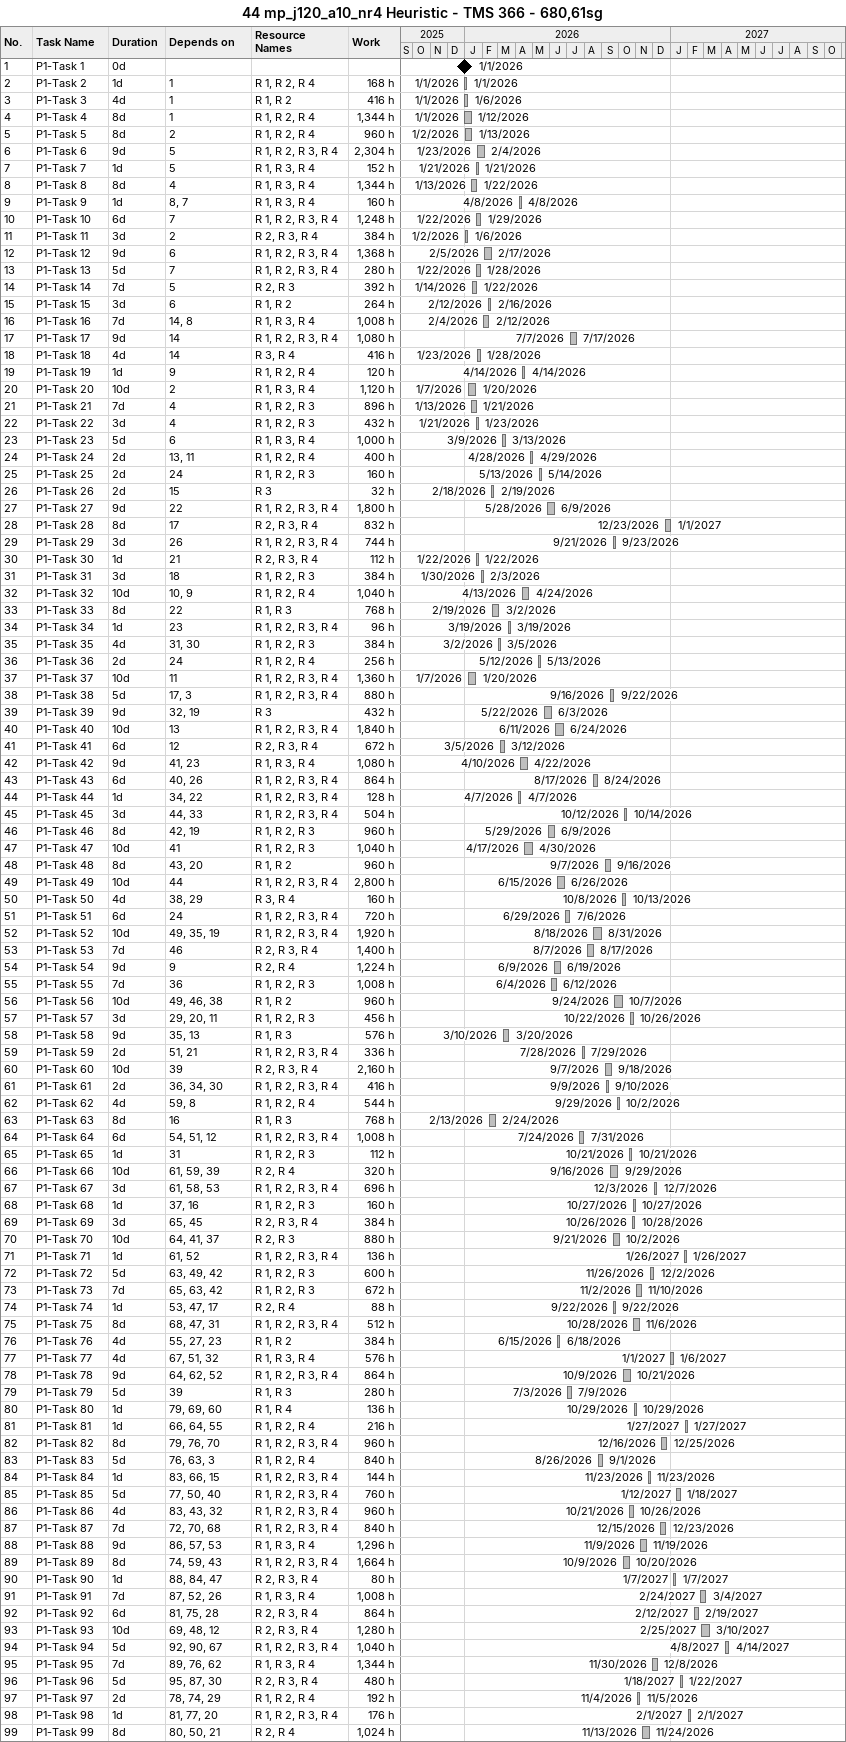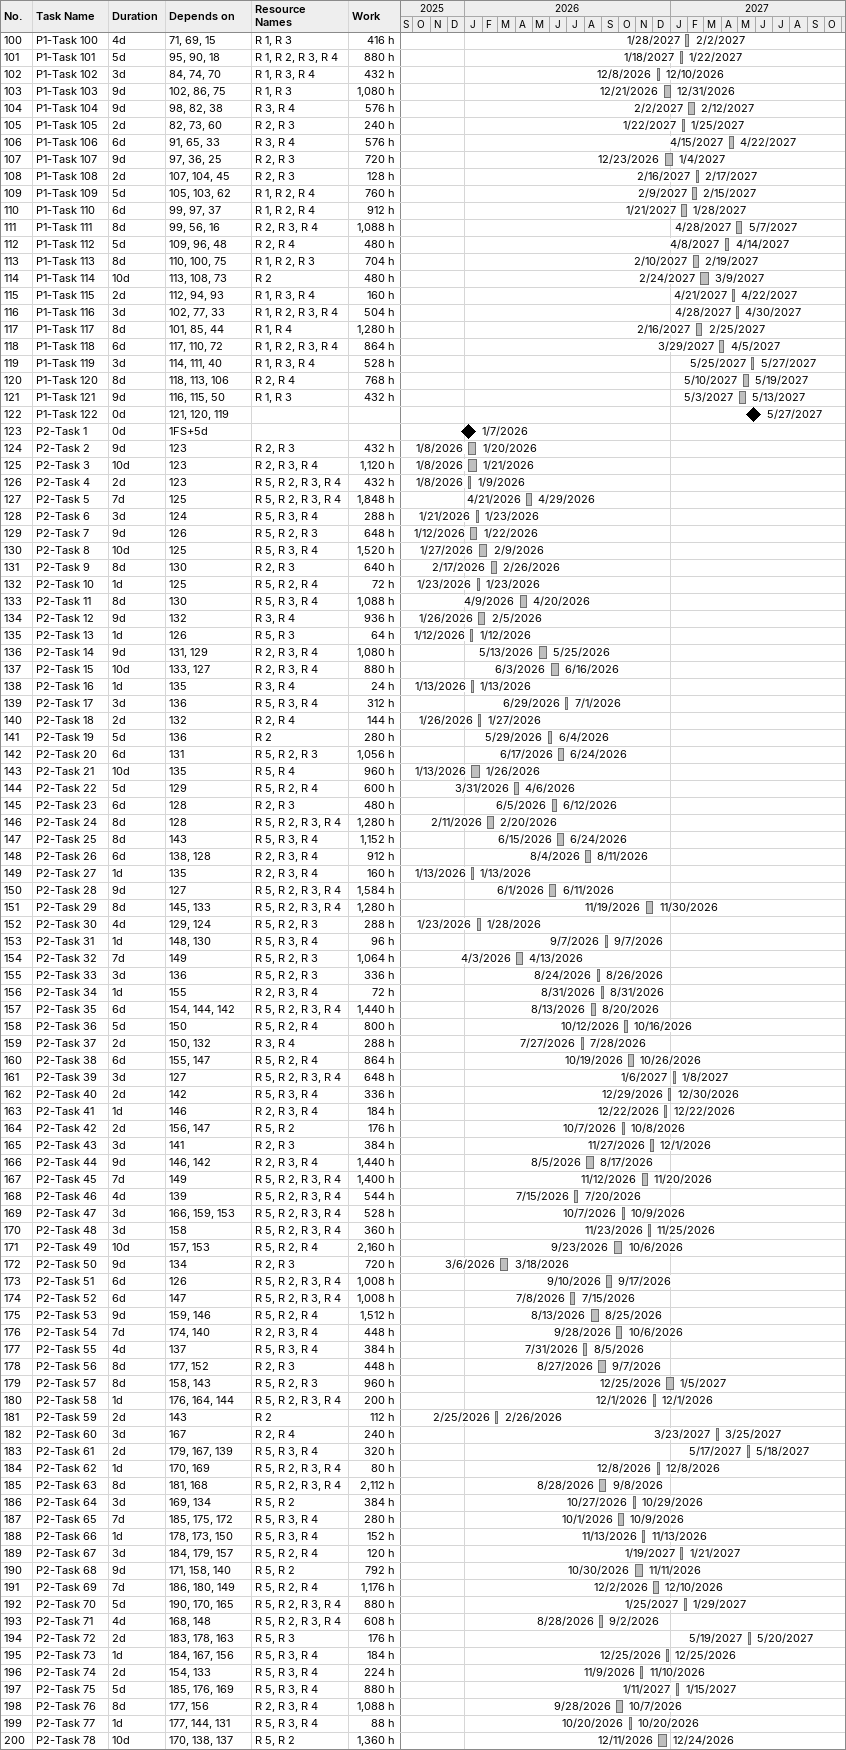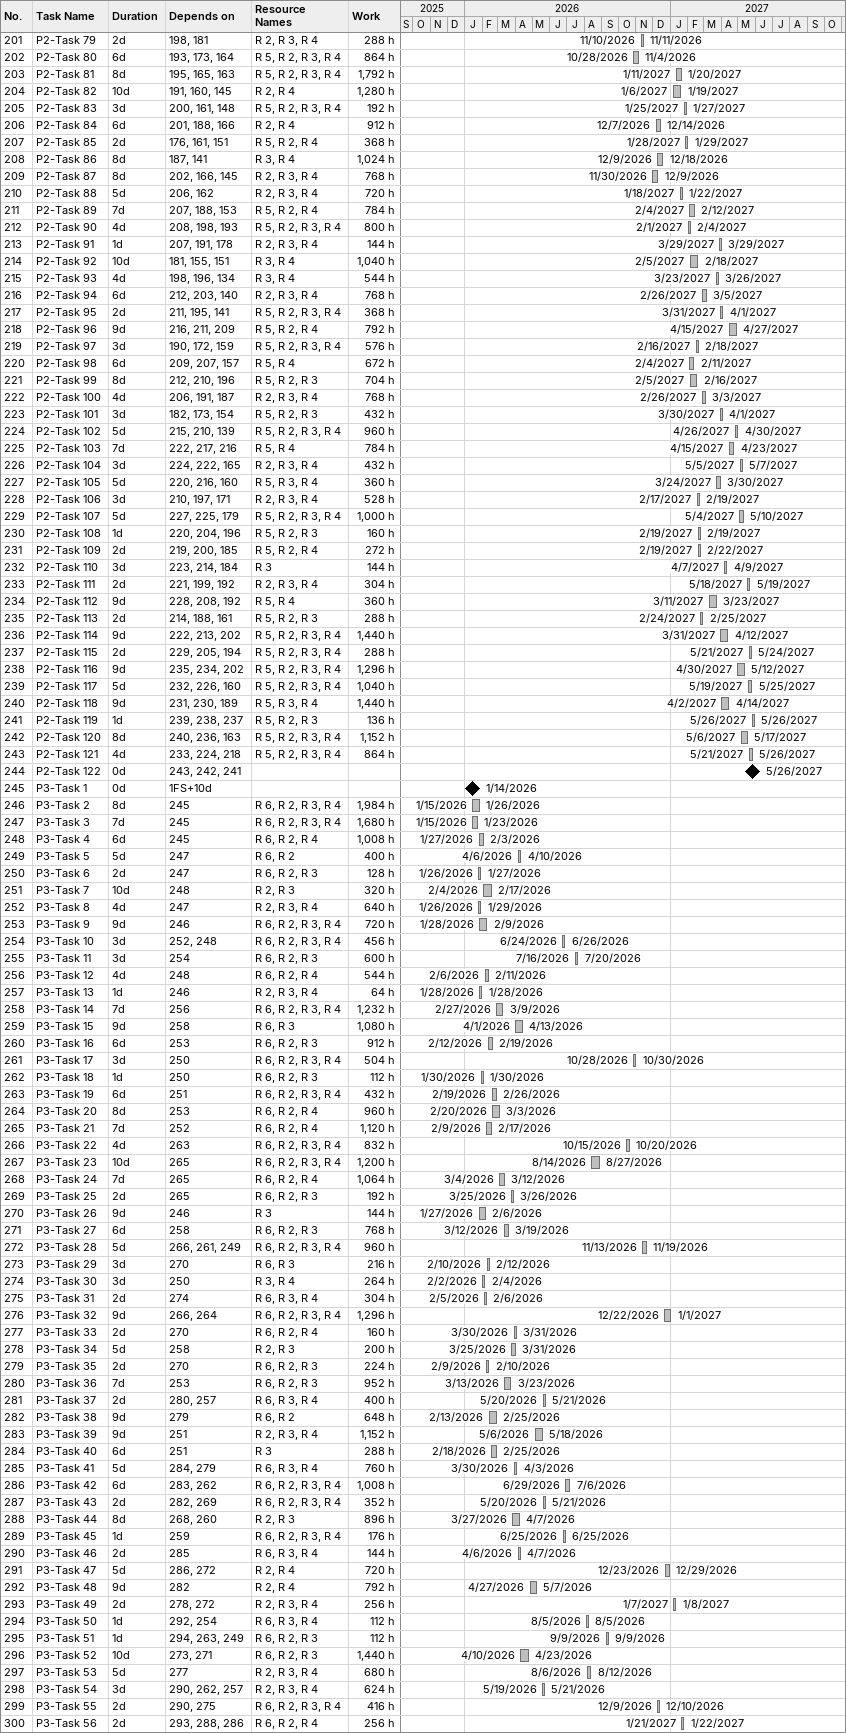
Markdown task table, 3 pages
44 mp_j120_a10_nr4 Heuristic - TMS 366 - 680,61sg

| ID | Task | Duration | Start | Finish | Predecessors | Resources | Work (h) |
|---|---|---|---|---|---|---|---|
| 1 | P1-Task 1 | 0d | 2026-01-01 | 2026-01-01 |  |  |  |
| 2 | P1-Task 2 | 1d | 2026-01-01 | 2026-01-01 | 1 | R 1, R 2, R 4 | 168 |
| 3 | P1-Task 3 | 4d | 2026-01-01 | 2026-01-06 | 1 | R 1, R 2 | 416 |
| 4 | P1-Task 4 | 8d | 2026-01-01 | 2026-01-12 | 1 | R 1, R 2, R 4 | 1344 |
| 5 | P1-Task 5 | 8d | 2026-01-02 | 2026-01-13 | 2 | R 1, R 2, R 4 | 960 |
| 6 | P1-Task 6 | 9d | 2026-01-23 | 2026-02-04 | 5 | R 1, R 2, R 3, R 4 | 2304 |
| 7 | P1-Task 7 | 1d | 2026-01-21 | 2026-01-21 | 5 | R 1, R 3, R 4 | 152 |
| 8 | P1-Task 8 | 8d | 2026-01-13 | 2026-01-22 | 4 | R 1, R 3, R 4 | 1344 |
| 9 | P1-Task 9 | 1d | 2026-04-08 | 2026-04-08 | 8, 7 | R 1, R 3, R 4 | 160 |
| 10 | P1-Task 10 | 6d | 2026-01-22 | 2026-01-29 | 7 | R 1, R 2, R 3, R 4 | 1248 |
| 11 | P1-Task 11 | 3d | 2026-01-02 | 2026-01-06 | 2 | R 2, R 3, R 4 | 384 |
| 12 | P1-Task 12 | 9d | 2026-02-05 | 2026-02-17 | 6 | R 1, R 2, R 3, R 4 | 1368 |
| 13 | P1-Task 13 | 5d | 2026-01-22 | 2026-01-28 | 7 | R 1, R 2, R 3, R 4 | 280 |
| 14 | P1-Task 14 | 7d | 2026-01-14 | 2026-01-22 | 5 | R 2, R 3 | 392 |
| 15 | P1-Task 15 | 3d | 2026-02-12 | 2026-02-16 | 6 | R 1, R 2 | 264 |
| 16 | P1-Task 16 | 7d | 2026-02-04 | 2026-02-12 | 14, 8 | R 1, R 3, R 4 | 1008 |
| 17 | P1-Task 17 | 9d | 2026-07-07 | 2026-07-17 | 14 | R 1, R 2, R 3, R 4 | 1080 |
| 18 | P1-Task 18 | 4d | 2026-01-23 | 2026-01-28 | 14 | R 3, R 4 | 416 |
| 19 | P1-Task 19 | 1d | 2026-04-14 | 2026-04-14 | 9 | R 1, R 2, R 4 | 120 |
| 20 | P1-Task 20 | 10d | 2026-01-07 | 2026-01-20 | 2 | R 1, R 3, R 4 | 1120 |
| 21 | P1-Task 21 | 7d | 2026-01-13 | 2026-01-21 | 4 | R 1, R 2, R 3 | 896 |
| 22 | P1-Task 22 | 3d | 2026-01-21 | 2026-01-23 | 4 | R 1, R 2, R 3 | 432 |
| 23 | P1-Task 23 | 5d | 2026-03-09 | 2026-03-13 | 6 | R 1, R 3, R 4 | 1000 |
| 24 | P1-Task 24 | 2d | 2026-04-28 | 2026-04-29 | 13, 11 | R 1, R 2, R 4 | 400 |
| 25 | P1-Task 25 | 2d | 2026-05-13 | 2026-05-14 | 24 | R 1, R 2, R 3 | 160 |
| 26 | P1-Task 26 | 2d | 2026-02-18 | 2026-02-19 | 15 | R 3 | 32 |
| 27 | P1-Task 27 | 9d | 2026-05-28 | 2026-06-09 | 22 | R 1, R 2, R 3, R 4 | 1800 |
| 28 | P1-Task 28 | 8d | 2026-12-23 | 2027-01-01 | 17 | R 2, R 3, R 4 | 832 |
| 29 | P1-Task 29 | 3d | 2026-09-21 | 2026-09-23 | 26 | R 1, R 2, R 3, R 4 | 744 |
| 30 | P1-Task 30 | 1d | 2026-01-22 | 2026-01-22 | 21 | R 2, R 3, R 4 | 112 |
| 31 | P1-Task 31 | 3d | 2026-01-30 | 2026-02-03 | 18 | R 1, R 2, R 3 | 384 |
| 32 | P1-Task 32 | 10d | 2026-04-13 | 2026-04-24 | 10, 9 | R 1, R 2, R 4 | 1040 |
| 33 | P1-Task 33 | 8d | 2026-02-19 | 2026-03-02 | 22 | R 1, R 3 | 768 |
| 34 | P1-Task 34 | 1d | 2026-03-19 | 2026-03-19 | 23 | R 1, R 2, R 3, R 4 | 96 |
| 35 | P1-Task 35 | 4d | 2026-03-02 | 2026-03-05 | 31, 30 | R 1, R 2, R 3 | 384 |
| 36 | P1-Task 36 | 2d | 2026-05-12 | 2026-05-13 | 24 | R 1, R 2, R 4 | 256 |
| 37 | P1-Task 37 | 10d | 2026-01-07 | 2026-01-20 | 11 | R 1, R 2, R 3, R 4 | 1360 |
| 38 | P1-Task 38 | 5d | 2026-09-16 | 2026-09-22 | 17, 3 | R 1, R 2, R 3, R 4 | 880 |
| 39 | P1-Task 39 | 9d | 2026-05-22 | 2026-06-03 | 32, 19 | R 3 | 432 |
| 40 | P1-Task 40 | 10d | 2026-06-11 | 2026-06-24 | 13 | R 1, R 2, R 3, R 4 | 1840 |
| 41 | P1-Task 41 | 6d | 2026-03-05 | 2026-03-12 | 12 | R 2, R 3, R 4 | 672 |
| 42 | P1-Task 42 | 9d | 2026-04-10 | 2026-04-22 | 41, 23 | R 1, R 3, R 4 | 1080 |
| 43 | P1-Task 43 | 6d | 2026-08-17 | 2026-08-24 | 40, 26 | R 1, R 2, R 3, R 4 | 864 |
| 44 | P1-Task 44 | 1d | 2026-04-07 | 2026-04-07 | 34, 22 | R 1, R 2, R 3, R 4 | 128 |
| 45 | P1-Task 45 | 3d | 2026-10-12 | 2026-10-14 | 44, 33 | R 1, R 2, R 3, R 4 | 504 |
| 46 | P1-Task 46 | 8d | 2026-05-29 | 2026-06-09 | 42, 19 | R 1, R 2, R 3 | 960 |
| 47 | P1-Task 47 | 10d | 2026-04-17 | 2026-04-30 | 41 | R 1, R 2, R 3 | 1040 |
| 48 | P1-Task 48 | 8d | 2026-09-07 | 2026-09-16 | 43, 20 | R 1, R 2 | 960 |
| 49 | P1-Task 49 | 10d | 2026-06-15 | 2026-06-26 | 44 | R 1, R 2, R 3, R 4 | 2800 |
| 50 | P1-Task 50 | 4d | 2026-10-08 | 2026-10-13 | 38, 29 | R 3, R 4 | 160 |
| 51 | P1-Task 51 | 6d | 2026-06-29 | 2026-07-06 | 24 | R 1, R 2, R 3, R 4 | 720 |
| 52 | P1-Task 52 | 10d | 2026-08-18 | 2026-08-31 | 49, 35, 19 | R 1, R 2, R 3, R 4 | 1920 |
| 53 | P1-Task 53 | 7d | 2026-08-07 | 2026-08-17 | 46 | R 2, R 3, R 4 | 1400 |
| 54 | P1-Task 54 | 9d | 2026-06-09 | 2026-06-19 | 9 | R 2, R 4 | 1224 |
| 55 | P1-Task 55 | 7d | 2026-06-04 | 2026-06-12 | 36 | R 1, R 2, R 3 | 1008 |
| 56 | P1-Task 56 | 10d | 2026-09-24 | 2026-10-07 | 49, 46, 38 | R 1, R 2 | 960 |
| 57 | P1-Task 57 | 3d | 2026-10-22 | 2026-10-26 | 29, 20, 11 | R 1, R 2, R 3 | 456 |
| 58 | P1-Task 58 | 9d | 2026-03-10 | 2026-03-20 | 35, 13 | R 1, R 3 | 576 |
| 59 | P1-Task 59 | 2d | 2026-07-28 | 2026-07-29 | 51, 21 | R 1, R 2, R 3, R 4 | 336 |
| 60 | P1-Task 60 | 10d | 2026-09-07 | 2026-09-18 | 39 | R 2, R 3, R 4 | 2160 |
| 61 | P1-Task 61 | 2d | 2026-09-09 | 2026-09-10 | 36, 34, 30 | R 1, R 2, R 3, R 4 | 416 |
| 62 | P1-Task 62 | 4d | 2026-09-29 | 2026-10-02 | 59, 8 | R 1, R 2, R 4 | 544 |
| 63 | P1-Task 63 | 8d | 2026-02-13 | 2026-02-24 | 16 | R 1, R 3 | 768 |
| 64 | P1-Task 64 | 6d | 2026-07-24 | 2026-07-31 | 54, 51, 12 | R 1, R 2, R 3, R 4 | 1008 |
| 65 | P1-Task 65 | 1d | 2026-10-21 | 2026-10-21 | 31 | R 1, R 2, R 3 | 112 |
| 66 | P1-Task 66 | 10d | 2026-09-16 | 2026-09-29 | 61, 59, 39 | R 2, R 4 | 320 |
| 67 | P1-Task 67 | 3d | 2026-12-03 | 2026-12-07 | 61, 58, 53 | R 1, R 2, R 3, R 4 | 696 |
| 68 | P1-Task 68 | 1d | 2026-10-27 | 2026-10-27 | 37, 16 | R 1, R 2, R 3 | 160 |
| 69 | P1-Task 69 | 3d | 2026-10-26 | 2026-10-28 | 65, 45 | R 2, R 3, R 4 | 384 |
| 70 | P1-Task 70 | 10d | 2026-09-21 | 2026-10-02 | 64, 41, 37 | R 2, R 3 | 880 |
| 71 | P1-Task 71 | 1d | 2027-01-26 | 2027-01-26 | 61, 52 | R 1, R 2, R 3, R 4 | 136 |
| 72 | P1-Task 72 | 5d | 2026-11-26 | 2026-12-02 | 63, 49, 42 | R 1, R 2, R 3 | 600 |
| 73 | P1-Task 73 | 7d | 2026-11-02 | 2026-11-10 | 65, 63, 42 | R 1, R 2, R 3 | 672 |
| 74 | P1-Task 74 | 1d | 2026-09-22 | 2026-09-22 | 53, 47, 17 | R 2, R 4 | 88 |
| 75 | P1-Task 75 | 8d | 2026-10-28 | 2026-11-06 | 68, 47, 31 | R 1, R 2, R 3, R 4 | 512 |
| 76 | P1-Task 76 | 4d | 2026-06-15 | 2026-06-18 | 55, 27, 23 | R 1, R 2 | 384 |
| 77 | P1-Task 77 | 4d | 2027-01-01 | 2027-01-06 | 67, 51, 32 | R 1, R 3, R 4 | 576 |
| 78 | P1-Task 78 | 9d | 2026-10-09 | 2026-10-21 | 64, 62, 52 | R 1, R 2, R 3, R 4 | 864 |
| 79 | P1-Task 79 | 5d | 2026-07-03 | 2026-07-09 | 39 | R 1, R 3 | 280 |
| 80 | P1-Task 80 | 1d | 2026-10-29 | 2026-10-29 | 79, 69, 60 | R 1, R 4 | 136 |
| 81 | P1-Task 81 | 1d | 2027-01-27 | 2027-01-27 | 66, 64, 55 | R 1, R 2, R 4 | 216 |
| 82 | P1-Task 82 | 8d | 2026-12-16 | 2026-12-25 | 79, 76, 70 | R 1, R 2, R 3, R 4 | 960 |
| 83 | P1-Task 83 | 5d | 2026-08-26 | 2026-09-01 | 76, 63, 3 | R 1, R 2, R 4 | 840 |
| 84 | P1-Task 84 | 1d | 2026-11-23 | 2026-11-23 | 83, 66, 15 | R 1, R 2, R 3, R 4 | 144 |
| 85 | P1-Task 85 | 5d | 2027-01-12 | 2027-01-18 | 77, 50, 40 | R 1, R 2, R 3, R 4 | 760 |
| 86 | P1-Task 86 | 4d | 2026-10-21 | 2026-10-26 | 83, 43, 32 | R 1, R 2, R 3, R 4 | 960 |
| 87 | P1-Task 87 | 7d | 2026-12-15 | 2026-12-23 | 72, 70, 68 | R 1, R 2, R 3, R 4 | 840 |
| 88 | P1-Task 88 | 9d | 2026-11-09 | 2026-11-19 | 86, 57, 53 | R 1, R 3, R 4 | 1296 |
| 89 | P1-Task 89 | 8d | 2026-10-09 | 2026-10-20 | 74, 59, 43 | R 1, R 2, R 3, R 4 | 1664 |
| 90 | P1-Task 90 | 1d | 2027-01-07 | 2027-01-07 | 88, 84, 47 | R 2, R 3, R 4 | 80 |
| 91 | P1-Task 91 | 7d | 2027-02-24 | 2027-03-04 | 87, 52, 26 | R 1, R 3, R 4 | 1008 |
| 92 | P1-Task 92 | 6d | 2027-02-12 | 2027-02-19 | 81, 75, 28 | R 2, R 3, R 4 | 864 |
| 93 | P1-Task 93 | 10d | 2027-02-25 | 2027-03-10 | 69, 48, 12 | R 2, R 3, R 4 | 1280 |
| 94 | P1-Task 94 | 5d | 2027-04-08 | 2027-04-14 | 92, 90, 67 | R 1, R 2, R 3, R 4 | 1040 |
| 95 | P1-Task 95 | 7d | 2026-11-30 | 2026-12-08 | 89, 76, 62 | R 1, R 3, R 4 | 1344 |
| 96 | P1-Task 96 | 5d | 2027-01-18 | 2027-01-22 | 95, 87, 30 | R 2, R 3, R 4 | 480 |
| 97 | P1-Task 97 | 2d | 2026-11-04 | 2026-11-05 | 78, 74, 29 | R 1, R 2, R 4 | 192 |
| 98 | P1-Task 98 | 1d | 2027-02-01 | 2027-02-01 | 81, 77, 20 | R 1, R 2, R 3, R 4 | 176 |
| 99 | P1-Task 99 | 8d | 2026-11-13 | 2026-11-24 | 80, 50, 21 | R 2, R 4 | 1024 |
| 100 | P1-Task 100 | 4d | 2027-01-28 | 2027-02-02 | 71, 69, 15 | R 1, R 3 | 416 |
| 101 | P1-Task 101 | 5d | 2027-01-18 | 2027-01-22 | 95, 90, 18 | R 1, R 2, R 3, R 4 | 880 |
| 102 | P1-Task 102 | 3d | 2026-12-08 | 2026-12-10 | 84, 74, 70 | R 1, R 3, R 4 | 432 |
| 103 | P1-Task 103 | 9d | 2026-12-21 | 2026-12-31 | 102, 86, 75 | R 1, R 3 | 1080 |
| 104 | P1-Task 104 | 9d | 2027-02-02 | 2027-02-12 | 98, 82, 38 | R 3, R 4 | 576 |
| 105 | P1-Task 105 | 2d | 2027-01-22 | 2027-01-25 | 82, 73, 60 | R 2, R 3 | 240 |
| 106 | P1-Task 106 | 6d | 2027-04-15 | 2027-04-22 | 91, 65, 33 | R 3, R 4 | 576 |
| 107 | P1-Task 107 | 9d | 2026-12-23 | 2027-01-04 | 97, 36, 25 | R 2, R 3 | 720 |
| 108 | P1-Task 108 | 2d | 2027-02-16 | 2027-02-17 | 107, 104, 45 | R 2, R 3 | 128 |
| 109 | P1-Task 109 | 5d | 2027-02-09 | 2027-02-15 | 105, 103, 62 | R 1, R 2, R 4 | 760 |
| 110 | P1-Task 110 | 6d | 2027-01-21 | 2027-01-28 | 99, 97, 37 | R 1, R 2, R 4 | 912 |
| 111 | P1-Task 111 | 8d | 2027-04-28 | 2027-05-07 | 99, 56, 16 | R 2, R 3, R 4 | 1088 |
| 112 | P1-Task 112 | 5d | 2027-04-08 | 2027-04-14 | 109, 96, 48 | R 2, R 4 | 480 |
| 113 | P1-Task 113 | 8d | 2027-02-10 | 2027-02-19 | 110, 100, 75 | R 1, R 2, R 3 | 704 |
| 114 | P1-Task 114 | 10d | 2027-02-24 | 2027-03-09 | 113, 108, 73 | R 2 | 480 |
| 115 | P1-Task 115 | 2d | 2027-04-21 | 2027-04-22 | 112, 94, 93 | R 1, R 3, R 4 | 160 |
| 116 | P1-Task 116 | 3d | 2027-04-28 | 2027-04-30 | 102, 77, 33 | R 1, R 2, R 3, R 4 | 504 |
| 117 | P1-Task 117 | 8d | 2027-02-16 | 2027-02-25 | 101, 85, 44 | R 1, R 4 | 1280 |
| 118 | P1-Task 118 | 6d | 2027-03-29 | 2027-04-05 | 117, 110, 72 | R 1, R 2, R 3, R 4 | 864 |
| 119 | P1-Task 119 | 3d | 2027-05-25 | 2027-05-27 | 114, 111, 40 | R 1, R 3, R 4 | 528 |
| 120 | P1-Task 120 | 8d | 2027-05-10 | 2027-05-19 | 118, 113, 106 | R 2, R 4 | 768 |
| 121 | P1-Task 121 | 9d | 2027-05-03 | 2027-05-13 | 116, 115, 50 | R 1, R 3 | 432 |
| 122 | P1-Task 122 | 0d | 2027-05-27 | 2027-05-27 | 121, 120, 119 |  |  |
| 123 | P2-Task 1 | 0d | 2026-01-07 | 2026-01-07 | 1FS+5d |  |  |
| 124 | P2-Task 2 | 9d | 2026-01-08 | 2026-01-20 | 123 | R 2, R 3 | 432 |
| 125 | P2-Task 3 | 10d | 2026-01-08 | 2026-01-21 | 123 | R 2, R 3, R 4 | 1120 |
| 126 | P2-Task 4 | 2d | 2026-01-08 | 2026-01-09 | 123 | R 5, R 2, R 3, R 4 | 432 |
| 127 | P2-Task 5 | 7d | 2026-04-21 | 2026-04-29 | 125 | R 5, R 2, R 3, R 4 | 1848 |
| 128 | P2-Task 6 | 3d | 2026-01-21 | 2026-01-23 | 124 | R 5, R 3, R 4 | 288 |
| 129 | P2-Task 7 | 9d | 2026-01-12 | 2026-01-22 | 126 | R 5, R 2, R 3 | 648 |
| 130 | P2-Task 8 | 10d | 2026-01-27 | 2026-02-09 | 125 | R 5, R 3, R 4 | 1520 |
| 131 | P2-Task 9 | 8d | 2026-02-17 | 2026-02-26 | 130 | R 2, R 3 | 640 |
| 132 | P2-Task 10 | 1d | 2026-01-23 | 2026-01-23 | 125 | R 5, R 2, R 4 | 72 |
| 133 | P2-Task 11 | 8d | 2026-04-09 | 2026-04-20 | 130 | R 5, R 3, R 4 | 1088 |
| 134 | P2-Task 12 | 9d | 2026-01-26 | 2026-02-05 | 132 | R 3, R 4 | 936 |
| 135 | P2-Task 13 | 1d | 2026-01-12 | 2026-01-12 | 126 | R 5, R 3 | 64 |
| 136 | P2-Task 14 | 9d | 2026-05-13 | 2026-05-25 | 131, 129 | R 2, R 3, R 4 | 1080 |
| 137 | P2-Task 15 | 10d | 2026-06-03 | 2026-06-16 | 133, 127 | R 2, R 3, R 4 | 880 |
| 138 | P2-Task 16 | 1d | 2026-01-13 | 2026-01-13 | 135 | R 3, R 4 | 24 |
| 139 | P2-Task 17 | 3d | 2026-06-29 | 2026-07-01 | 136 | R 5, R 3, R 4 | 312 |
| 140 | P2-Task 18 | 2d | 2026-01-26 | 2026-01-27 | 132 | R 2, R 4 | 144 |
| 141 | P2-Task 19 | 5d | 2026-05-29 | 2026-06-04 | 136 | R 2 | 280 |
| 142 | P2-Task 20 | 6d | 2026-06-17 | 2026-06-24 | 131 | R 5, R 2, R 3 | 1056 |
| 143 | P2-Task 21 | 10d | 2026-01-13 | 2026-01-26 | 135 | R 5, R 4 | 960 |
| 144 | P2-Task 22 | 5d | 2026-03-31 | 2026-04-06 | 129 | R 5, R 2, R 4 | 600 |
| 145 | P2-Task 23 | 6d | 2026-06-05 | 2026-06-12 | 128 | R 2, R 3 | 480 |
| 146 | P2-Task 24 | 8d | 2026-02-11 | 2026-02-20 | 128 | R 5, R 2, R 3, R 4 | 1280 |
| 147 | P2-Task 25 | 8d | 2026-06-15 | 2026-06-24 | 143 | R 5, R 3, R 4 | 1152 |
| 148 | P2-Task 26 | 6d | 2026-08-04 | 2026-08-11 | 138, 128 | R 2, R 3, R 4 | 912 |
| 149 | P2-Task 27 | 1d | 2026-01-13 | 2026-01-13 | 135 | R 2, R 3, R 4 | 160 |
| 150 | P2-Task 28 | 9d | 2026-06-01 | 2026-06-11 | 127 | R 5, R 2, R 3, R 4 | 1584 |
| 151 | P2-Task 29 | 8d | 2026-11-19 | 2026-11-30 | 145, 133 | R 5, R 2, R 3, R 4 | 1280 |
| 152 | P2-Task 30 | 4d | 2026-01-23 | 2026-01-28 | 129, 124 | R 5, R 2, R 3 | 288 |
| 153 | P2-Task 31 | 1d | 2026-09-07 | 2026-09-07 | 148, 130 | R 5, R 3, R 4 | 96 |
| 154 | P2-Task 32 | 7d | 2026-04-03 | 2026-04-13 | 149 | R 5, R 2, R 3 | 1064 |
| 155 | P2-Task 33 | 3d | 2026-08-24 | 2026-08-26 | 136 | R 5, R 2, R 3 | 336 |
| 156 | P2-Task 34 | 1d | 2026-08-31 | 2026-08-31 | 155 | R 2, R 3, R 4 | 72 |
| 157 | P2-Task 35 | 6d | 2026-08-13 | 2026-08-20 | 154, 144, 142 | R 5, R 2, R 3, R 4 | 1440 |
| 158 | P2-Task 36 | 5d | 2026-10-12 | 2026-10-16 | 150 | R 5, R 2, R 4 | 800 |
| 159 | P2-Task 37 | 2d | 2026-07-27 | 2026-07-28 | 150, 132 | R 3, R 4 | 288 |
| 160 | P2-Task 38 | 6d | 2026-10-19 | 2026-10-26 | 155, 147 | R 5, R 2, R 4 | 864 |
| 161 | P2-Task 39 | 3d | 2027-01-06 | 2027-01-08 | 127 | R 5, R 2, R 3, R 4 | 648 |
| 162 | P2-Task 40 | 2d | 2026-12-29 | 2026-12-30 | 142 | R 5, R 3, R 4 | 336 |
| 163 | P2-Task 41 | 1d | 2026-12-22 | 2026-12-22 | 146 | R 2, R 3, R 4 | 184 |
| 164 | P2-Task 42 | 2d | 2026-10-07 | 2026-10-08 | 156, 147 | R 5, R 2 | 176 |
| 165 | P2-Task 43 | 3d | 2026-11-27 | 2026-12-01 | 141 | R 2, R 3 | 384 |
| 166 | P2-Task 44 | 9d | 2026-08-05 | 2026-08-17 | 146, 142 | R 2, R 3, R 4 | 1440 |
| 167 | P2-Task 45 | 7d | 2026-11-12 | 2026-11-20 | 149 | R 5, R 2, R 3, R 4 | 1400 |
| 168 | P2-Task 46 | 4d | 2026-07-15 | 2026-07-20 | 139 | R 5, R 2, R 3, R 4 | 544 |
| 169 | P2-Task 47 | 3d | 2026-10-07 | 2026-10-09 | 166, 159, 153 | R 5, R 2, R 3, R 4 | 528 |
| 170 | P2-Task 48 | 3d | 2026-11-23 | 2026-11-25 | 158 | R 5, R 2, R 3, R 4 | 360 |
| 171 | P2-Task 49 | 10d | 2026-09-23 | 2026-10-06 | 157, 153 | R 5, R 2, R 4 | 2160 |
| 172 | P2-Task 50 | 9d | 2026-03-06 | 2026-03-18 | 134 | R 2, R 3 | 720 |
| 173 | P2-Task 51 | 6d | 2026-09-10 | 2026-09-17 | 126 | R 5, R 2, R 3, R 4 | 1008 |
| 174 | P2-Task 52 | 6d | 2026-07-08 | 2026-07-15 | 147 | R 5, R 2, R 3, R 4 | 1008 |
| 175 | P2-Task 53 | 9d | 2026-08-13 | 2026-08-25 | 159, 146 | R 5, R 2, R 4 | 1512 |
| 176 | P2-Task 54 | 7d | 2026-09-28 | 2026-10-06 | 174, 140 | R 2, R 3, R 4 | 448 |
| 177 | P2-Task 55 | 4d | 2026-07-31 | 2026-08-05 | 137 | R 5, R 3, R 4 | 384 |
| 178 | P2-Task 56 | 8d | 2026-08-27 | 2026-09-07 | 177, 152 | R 2, R 3 | 448 |
| 179 | P2-Task 57 | 8d | 2026-12-25 | 2027-01-05 | 158, 143 | R 5, R 2, R 3 | 960 |
| 180 | P2-Task 58 | 1d | 2026-12-01 | 2026-12-01 | 176, 164, 144 | R 5, R 2, R 3, R 4 | 200 |
| 181 | P2-Task 59 | 2d | 2026-02-25 | 2026-02-26 | 143 | R 2 | 112 |
| 182 | P2-Task 60 | 3d | 2027-03-23 | 2027-03-25 | 167 | R 2, R 4 | 240 |
| 183 | P2-Task 61 | 2d | 2027-05-17 | 2027-05-18 | 179, 167, 139 | R 5, R 3, R 4 | 320 |
| 184 | P2-Task 62 | 1d | 2026-12-08 | 2026-12-08 | 170, 169 | R 5, R 2, R 3, R 4 | 80 |
| 185 | P2-Task 63 | 8d | 2026-08-28 | 2026-09-08 | 181, 168 | R 5, R 2, R 3, R 4 | 2112 |
| 186 | P2-Task 64 | 3d | 2026-10-27 | 2026-10-29 | 169, 134 | R 5, R 2 | 384 |
| 187 | P2-Task 65 | 7d | 2026-10-01 | 2026-10-09 | 185, 175, 172 | R 5, R 3, R 4 | 280 |
| 188 | P2-Task 66 | 1d | 2026-11-13 | 2026-11-13 | 178, 173, 150 | R 5, R 3, R 4 | 152 |
| 189 | P2-Task 67 | 3d | 2027-01-19 | 2027-01-21 | 184, 179, 157 | R 5, R 2, R 4 | 120 |
| 190 | P2-Task 68 | 9d | 2026-10-30 | 2026-11-11 | 171, 158, 140 | R 5, R 2 | 792 |
| 191 | P2-Task 69 | 7d | 2026-12-02 | 2026-12-10 | 186, 180, 149 | R 5, R 2, R 4 | 1176 |
| 192 | P2-Task 70 | 5d | 2027-01-25 | 2027-01-29 | 190, 170, 165 | R 5, R 2, R 3, R 4 | 880 |
| 193 | P2-Task 71 | 4d | 2026-08-28 | 2026-09-02 | 168, 148 | R 5, R 2, R 3, R 4 | 608 |
| 194 | P2-Task 72 | 2d | 2027-05-19 | 2027-05-20 | 183, 178, 163 | R 5, R 3 | 176 |
| 195 | P2-Task 73 | 1d | 2026-12-25 | 2026-12-25 | 184, 167, 156 | R 5, R 3, R 4 | 184 |
| 196 | P2-Task 74 | 2d | 2026-11-09 | 2026-11-10 | 154, 133 | R 5, R 3, R 4 | 224 |
| 197 | P2-Task 75 | 5d | 2027-01-11 | 2027-01-15 | 185, 176, 169 | R 5, R 3, R 4 | 880 |
| 198 | P2-Task 76 | 8d | 2026-09-28 | 2026-10-07 | 177, 156 | R 2, R 3, R 4 | 1088 |
| 199 | P2-Task 77 | 1d | 2026-10-20 | 2026-10-20 | 177, 144, 131 | R 5, R 3, R 4 | 88 |
| 200 | P2-Task 78 | 10d | 2026-12-11 | 2026-12-24 | 170, 138, 137 | R 5, R 2 | 1360 |
| 201 | P2-Task 79 | 2d | 2026-11-10 | 2026-11-11 | 198, 181 | R 2, R 3, R 4 | 288 |
| 202 | P2-Task 80 | 6d | 2026-10-28 | 2026-11-04 | 193, 173, 164 | R 5, R 2, R 3, R 4 | 864 |
| 203 | P2-Task 81 | 8d | 2027-01-11 | 2027-01-20 | 195, 165, 163 | R 5, R 2, R 3, R 4 | 1792 |
| 204 | P2-Task 82 | 10d | 2027-01-06 | 2027-01-19 | 191, 160, 145 | R 2, R 4 | 1280 |
| 205 | P2-Task 83 | 3d | 2027-01-25 | 2027-01-27 | 200, 161, 148 | R 5, R 2, R 3, R 4 | 192 |
| 206 | P2-Task 84 | 6d | 2026-12-07 | 2026-12-14 | 201, 188, 166 | R 2, R 4 | 912 |
| 207 | P2-Task 85 | 2d | 2027-01-28 | 2027-01-29 | 176, 161, 151 | R 5, R 2, R 4 | 368 |
| 208 | P2-Task 86 | 8d | 2026-12-09 | 2026-12-18 | 187, 141 | R 3, R 4 | 1024 |
| 209 | P2-Task 87 | 8d | 2026-11-30 | 2026-12-09 | 202, 166, 145 | R 2, R 3, R 4 | 768 |
| 210 | P2-Task 88 | 5d | 2027-01-18 | 2027-01-22 | 206, 162 | R 2, R 3, R 4 | 720 |
| 211 | P2-Task 89 | 7d | 2027-02-04 | 2027-02-12 | 207, 188, 153 | R 5, R 2, R 4 | 784 |
| 212 | P2-Task 90 | 4d | 2027-02-01 | 2027-02-04 | 208, 198, 193 | R 5, R 2, R 3, R 4 | 800 |
| 213 | P2-Task 91 | 1d | 2027-03-29 | 2027-03-29 | 207, 191, 178 | R 2, R 3, R 4 | 144 |
| 214 | P2-Task 92 | 10d | 2027-02-05 | 2027-02-18 | 181, 155, 151 | R 3, R 4 | 1040 |
| 215 | P2-Task 93 | 4d | 2027-03-23 | 2027-03-26 | 198, 196, 134 | R 3, R 4 | 544 |
| 216 | P2-Task 94 | 6d | 2027-02-26 | 2027-03-05 | 212, 203, 140 | R 2, R 3, R 4 | 768 |
| 217 | P2-Task 95 | 2d | 2027-03-31 | 2027-04-01 | 211, 195, 141 | R 5, R 2, R 3, R 4 | 368 |
| 218 | P2-Task 96 | 9d | 2027-04-15 | 2027-04-27 | 216, 211, 209 | R 5, R 2, R 4 | 792 |
| 219 | P2-Task 97 | 3d | 2027-02-16 | 2027-02-18 | 190, 172, 159 | R 5, R 2, R 3, R 4 | 576 |
| 220 | P2-Task 98 | 6d | 2027-02-04 | 2027-02-11 | 209, 207, 157 | R 5, R 4 | 672 |
| 221 | P2-Task 99 | 8d | 2027-02-05 | 2027-02-16 | 212, 210, 196 | R 5, R 2, R 3 | 704 |
| 222 | P2-Task 100 | 4d | 2027-02-26 | 2027-03-03 | 206, 191, 187 | R 2, R 3, R 4 | 768 |
| 223 | P2-Task 101 | 3d | 2027-03-30 | 2027-04-01 | 182, 173, 154 | R 5, R 2, R 3 | 432 |
| 224 | P2-Task 102 | 5d | 2027-04-26 | 2027-04-30 | 215, 210, 139 | R 5, R 2, R 3, R 4 | 960 |
| 225 | P2-Task 103 | 7d | 2027-04-15 | 2027-04-23 | 222, 217, 216 | R 5, R 4 | 784 |
| 226 | P2-Task 104 | 3d | 2027-05-05 | 2027-05-07 | 224, 222, 165 | R 2, R 3, R 4 | 432 |
| 227 | P2-Task 105 | 5d | 2027-03-24 | 2027-03-30 | 220, 216, 160 | R 5, R 3, R 4 | 360 |
| 228 | P2-Task 106 | 3d | 2027-02-17 | 2027-02-19 | 210, 197, 171 | R 2, R 3, R 4 | 528 |
| 229 | P2-Task 107 | 5d | 2027-05-04 | 2027-05-10 | 227, 225, 179 | R 5, R 2, R 3, R 4 | 1000 |
| 230 | P2-Task 108 | 1d | 2027-02-19 | 2027-02-19 | 220, 204, 196 | R 5, R 2, R 3 | 160 |
| 231 | P2-Task 109 | 2d | 2027-02-19 | 2027-02-22 | 219, 200, 185 | R 5, R 2, R 4 | 272 |
| 232 | P2-Task 110 | 3d | 2027-04-07 | 2027-04-09 | 223, 214, 184 | R 3 | 144 |
| 233 | P2-Task 111 | 2d | 2027-05-18 | 2027-05-19 | 221, 199, 192 | R 2, R 3, R 4 | 304 |
| 234 | P2-Task 112 | 9d | 2027-03-11 | 2027-03-23 | 228, 208, 192 | R 5, R 4 | 360 |
| 235 | P2-Task 113 | 2d | 2027-02-24 | 2027-02-25 | 214, 188, 161 | R 5, R 2, R 3 | 288 |
| 236 | P2-Task 114 | 9d | 2027-03-31 | 2027-04-12 | 222, 213, 202 | R 5, R 2, R 3, R 4 | 1440 |
| 237 | P2-Task 115 | 2d | 2027-05-21 | 2027-05-24 | 229, 205, 194 | R 5, R 2, R 3, R 4 | 288 |
| 238 | P2-Task 116 | 9d | 2027-04-30 | 2027-05-12 | 235, 234, 202 | R 5, R 2, R 3, R 4 | 1296 |
| 239 | P2-Task 117 | 5d | 2027-05-19 | 2027-05-25 | 232, 226, 160 | R 5, R 2, R 3, R 4 | 1040 |
| 240 | P2-Task 118 | 9d | 2027-04-02 | 2027-04-14 | 231, 230, 189 | R 5, R 3, R 4 | 1440 |
| 241 | P2-Task 119 | 1d | 2027-05-26 | 2027-05-26 | 239, 238, 237 | R 5, R 2, R 3 | 136 |
| 242 | P2-Task 120 | 8d | 2027-05-06 | 2027-05-17 | 240, 236, 163 | R 5, R 2, R 3, R 4 | 1152 |
| 243 | P2-Task 121 | 4d | 2027-05-21 | 2027-05-26 | 233, 224, 218 | R 5, R 2, R 3, R 4 | 864 |
| 244 | P2-Task 122 | 0d | 2027-05-26 | 2027-05-26 | 243, 242, 241 |  |  |
| 245 | P3-Task 1 | 0d | 2026-01-14 | 2026-01-14 | 1FS+10d |  |  |
| 246 | P3-Task 2 | 8d | 2026-01-15 | 2026-01-26 | 245 | R 6, R 2, R 3, R 4 | 1984 |
| 247 | P3-Task 3 | 7d | 2026-01-15 | 2026-01-23 | 245 | R 6, R 2, R 3, R 4 | 1680 |
| 248 | P3-Task 4 | 6d | 2026-01-27 | 2026-02-03 | 245 | R 6, R 2, R 4 | 1008 |
| 249 | P3-Task 5 | 5d | 2026-04-06 | 2026-04-10 | 247 | R 6, R 2 | 400 |
| 250 | P3-Task 6 | 2d | 2026-01-26 | 2026-01-27 | 247 | R 6, R 2, R 3 | 128 |
| 251 | P3-Task 7 | 10d | 2026-02-04 | 2026-02-17 | 248 | R 2, R 3 | 320 |
| 252 | P3-Task 8 | 4d | 2026-01-26 | 2026-01-29 | 247 | R 2, R 3, R 4 | 640 |
| 253 | P3-Task 9 | 9d | 2026-01-28 | 2026-02-09 | 246 | R 6, R 2, R 3, R 4 | 720 |
| 254 | P3-Task 10 | 3d | 2026-06-24 | 2026-06-26 | 252, 248 | R 6, R 2, R 3, R 4 | 456 |
| 255 | P3-Task 11 | 3d | 2026-07-16 | 2026-07-20 | 254 | R 6, R 2, R 3 | 600 |
| 256 | P3-Task 12 | 4d | 2026-02-06 | 2026-02-11 | 248 | R 6, R 2, R 4 | 544 |
| 257 | P3-Task 13 | 1d | 2026-01-28 | 2026-01-28 | 246 | R 2, R 3, R 4 | 64 |
| 258 | P3-Task 14 | 7d | 2026-02-27 | 2026-03-09 | 256 | R 6, R 2, R 3, R 4 | 1232 |
| 259 | P3-Task 15 | 9d | 2026-04-01 | 2026-04-13 | 258 | R 6, R 3 | 1080 |
| 260 | P3-Task 16 | 6d | 2026-02-12 | 2026-02-19 | 253 | R 6, R 2, R 3 | 912 |
| 261 | P3-Task 17 | 3d | 2026-10-28 | 2026-10-30 | 250 | R 6, R 2, R 3, R 4 | 504 |
| 262 | P3-Task 18 | 1d | 2026-01-30 | 2026-01-30 | 250 | R 6, R 2, R 3 | 112 |
| 263 | P3-Task 19 | 6d | 2026-02-19 | 2026-02-26 | 251 | R 6, R 2, R 3, R 4 | 432 |
| 264 | P3-Task 20 | 8d | 2026-02-20 | 2026-03-03 | 253 | R 6, R 2, R 4 | 960 |
| 265 | P3-Task 21 | 7d | 2026-02-09 | 2026-02-17 | 252 | R 6, R 2, R 4 | 1120 |
| 266 | P3-Task 22 | 4d | 2026-10-15 | 2026-10-20 | 263 | R 6, R 2, R 3, R 4 | 832 |
| 267 | P3-Task 23 | 10d | 2026-08-14 | 2026-08-27 | 265 | R 6, R 2, R 3, R 4 | 1200 |
| 268 | P3-Task 24 | 7d | 2026-03-04 | 2026-03-12 | 265 | R 6, R 2, R 4 | 1064 |
| 269 | P3-Task 25 | 2d | 2026-03-25 | 2026-03-26 | 265 | R 6, R 2, R 3 | 192 |
| 270 | P3-Task 26 | 9d | 2026-01-27 | 2026-02-06 | 246 | R 3 | 144 |
| 271 | P3-Task 27 | 6d | 2026-03-12 | 2026-03-19 | 258 | R 6, R 2, R 3 | 768 |
| 272 | P3-Task 28 | 5d | 2026-11-13 | 2026-11-19 | 266, 261, 249 | R 6, R 2, R 3, R 4 | 960 |
| 273 | P3-Task 29 | 3d | 2026-02-10 | 2026-02-12 | 270 | R 6, R 3 | 216 |
| 274 | P3-Task 30 | 3d | 2026-02-02 | 2026-02-04 | 250 | R 3, R 4 | 264 |
| 275 | P3-Task 31 | 2d | 2026-02-05 | 2026-02-06 | 274 | R 6, R 3, R 4 | 304 |
| 276 | P3-Task 32 | 9d | 2026-12-22 | 2027-01-01 | 266, 264 | R 6, R 2, R 3, R 4 | 1296 |
| 277 | P3-Task 33 | 2d | 2026-03-30 | 2026-03-31 | 270 | R 6, R 2, R 4 | 160 |
| 278 | P3-Task 34 | 5d | 2026-03-25 | 2026-03-31 | 258 | R 2, R 3 | 200 |
| 279 | P3-Task 35 | 2d | 2026-02-09 | 2026-02-10 | 270 | R 6, R 2, R 3 | 224 |
| 280 | P3-Task 36 | 7d | 2026-03-13 | 2026-03-23 | 253 | R 6, R 2, R 3 | 952 |
| 281 | P3-Task 37 | 2d | 2026-05-20 | 2026-05-21 | 280, 257 | R 6, R 3, R 4 | 400 |
| 282 | P3-Task 38 | 9d | 2026-02-13 | 2026-02-25 | 279 | R 6, R 2 | 648 |
| 283 | P3-Task 39 | 9d | 2026-05-06 | 2026-05-18 | 251 | R 2, R 3, R 4 | 1152 |
| 284 | P3-Task 40 | 6d | 2026-02-18 | 2026-02-25 | 251 | R 3 | 288 |
| 285 | P3-Task 41 | 5d | 2026-03-30 | 2026-04-03 | 284, 279 | R 6, R 3, R 4 | 760 |
| 286 | P3-Task 42 | 6d | 2026-06-29 | 2026-07-06 | 283, 262 | R 6, R 2, R 3, R 4 | 1008 |
| 287 | P3-Task 43 | 2d | 2026-05-20 | 2026-05-21 | 282, 269 | R 6, R 2, R 3, R 4 | 352 |
| 288 | P3-Task 44 | 8d | 2026-03-27 | 2026-04-07 | 268, 260 | R 2, R 3 | 896 |
| 289 | P3-Task 45 | 1d | 2026-06-25 | 2026-06-25 | 259 | R 6, R 2, R 3, R 4 | 176 |
| 290 | P3-Task 46 | 2d | 2026-04-06 | 2026-04-07 | 285 | R 6, R 3, R 4 | 144 |
| 291 | P3-Task 47 | 5d | 2026-12-23 | 2026-12-29 | 286, 272 | R 2, R 4 | 720 |
| 292 | P3-Task 48 | 9d | 2026-04-27 | 2026-05-07 | 282 | R 2, R 4 | 792 |
| 293 | P3-Task 49 | 2d | 2027-01-07 | 2027-01-08 | 278, 272 | R 2, R 3, R 4 | 256 |
| 294 | P3-Task 50 | 1d | 2026-08-05 | 2026-08-05 | 292, 254 | R 6, R 3, R 4 | 112 |
| 295 | P3-Task 51 | 1d | 2026-09-09 | 2026-09-09 | 294, 263, 249 | R 6, R 2, R 3 | 112 |
| 296 | P3-Task 52 | 10d | 2026-04-10 | 2026-04-23 | 273, 271 | R 6, R 2, R 3 | 1440 |
| 297 | P3-Task 53 | 5d | 2026-08-06 | 2026-08-12 | 277 | R 2, R 3, R 4 | 680 |
| 298 | P3-Task 54 | 3d | 2026-05-19 | 2026-05-21 | 290, 262, 257 | R 2, R 3, R 4 | 624 |
| 299 | P3-Task 55 | 2d | 2026-12-09 | 2026-12-10 | 290, 275 | R 6, R 2, R 3, R 4 | 416 |
| 300 | P3-Task 56 | 2d | 2027-01-21 | 2027-01-22 | 293, 288, 286 | R 6, R 2, R 4 | 256 |
